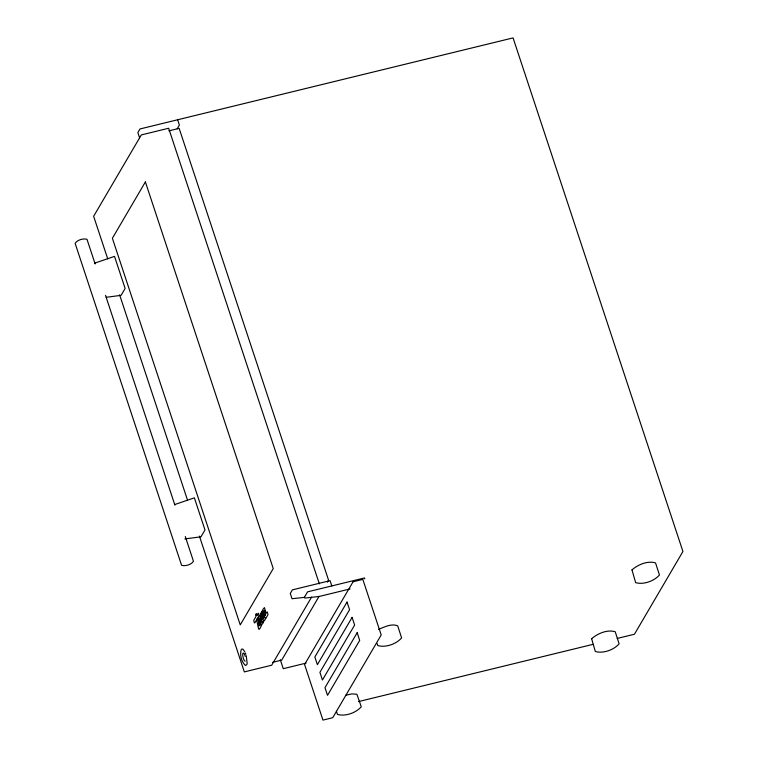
<?xml version="1.0" encoding="UTF-8"?>
<svg xmlns="http://www.w3.org/2000/svg" width="758" height="758" viewBox="0 0 758 758"><rect width="100%" height="100%" fill="white"/><g stroke="black" fill="none" stroke-linecap="round" stroke-linejoin="round"><path stroke-width="1.14" d="M177.183 128.794L179.381 125.042L177.637 119.773M260.174 617.922L259.624 618.86L261.074 626.449L259.501 629.14L258.885 629.292L258.355 627.956L256.526 619.096L257.142 618.945L254.944 622.744L254.328 622.896L253.788 620.281L255.977 616.538L255.531 614.757L256.09 613.819L256.706 613.667L257.237 615.288L256.621 615.439L258.44 613.241L258.999 615.761L257.663 618.045L259.321 625.729M264.978 610.304L264.523 612.502L263.907 612.654L264.362 610.446M258.705 625.871L259.568 624.403L258.232 617.457L260.326 614.766L261.671 621.958L261.055 622.11L261.87 620.726L260.439 613.355L261.339 612.72L262.988 619.466L262.372 619.618L262.922 618.67L261.51 611.516L262.486 610.749L264.078 617.599L263.462 617.751L264.163 616.557L262.874 609.394L264.447 607.603L265.736 612.246L264.798 613.79L265.224 615.723L264.608 615.875L266.788 612.151L267.403 612L268 614.672L265.869 618.301L264.883 618.016L265.499 617.865L265.584 618.746L264.523 620.546L263.576 620.338M311.595 597.096L271.677 665.23L244.332 671.901L199.42 536.114M319.071 596.347L281.701 660.114L272.586 662.34M327.371 582.172L328.555 580.154L179.144 128.358L168.882 130.869M378.441 629.472C384.24 627.065 391.535 623.209 397.694 625.843L401.617 637.914C396.33 644.063 385.614 647.872 377.797 645.57L377.105 643.485M94.788 263.111L114.515 256.375L125.127 288.466L121.1 295.336L106.177 297.307M174.643 504.582L194.37 497.835L204.982 529.937L200.965 536.806L184.886 538.919M345.885 695.19L351.816 693.902L356.885 694.233L361.282 706.759C355.995 712.899 345.278 716.717 337.462 714.415L336.429 711.279M350.082 588.928L319.175 596.48L304.792 598.071L304.479 597.115L307.615 591.837L364.465 577.956L364.778 578.923M306.052 663.127L283.265 668.689L280.289 659.706M358.468 701.595L593.05 644.338M617.192 638.444L634.446 634.238L682.93 551.492L513.071 37.9L139.974 128.964L137.861 132.565L139.605 137.842M304.564 597.342L292.029 598.735L290.286 593.457L292.399 589.857L330.062 580.666L331.805 585.934M262.42 621.911L263.396 622.451L264.191 620.186M244.881 651.871L242.835 649.075L241.385 649.227C239.556 654.334 241.3 661.867 245.421 665.41L246.748 664.775L247.155 663.354L246.255 655.698M245.374 653.036L245.848 654.325M319.345 583.878L168.655 128.254L141.31 134.924L93.641 216.286L107.75 258.923M119.622 294.834L187.539 500.204M95.148 263.955L86.98 239.272C83.181 238.183 77.098 239.954 75.137 243.384L181.607 565.345C185.407 566.425 191.49 564.663 193.461 561.223L185.293 536.55M105.533 295.364L174.909 505.141M259.558 618.073L261.311 625.227L263.225 622.858L263.035 621.768M245.128 661.184A4.188 1.165 76.3 0 1 242.873 656.4A4.188 1.165 76.3 0 1 243.763 653.273M244.019 653.576A4.188 1.165 76.3 0 1 244.55 654.486M244.796 655.073A4.188 1.165 76.3 0 1 245.232 656.4M591.638 638.729L595.314 651.482C603.122 653.784 613.838 649.966 619.125 643.826L615.212 631.755C607.423 629.301 597.617 633.442 591.638 638.729M631.973 569.893L635.64 582.646C643.457 584.949 654.173 581.13 659.46 574.981L655.537 562.91C647.749 560.465 637.952 564.606 631.973 569.893M145.384 181.939L112.383 238.258L240.248 624.895L273.25 568.566L145.384 181.939M353.067 581.784L304.583 664.529L322.965 720.1L332.724 717.712L381.208 634.967L362.826 579.396L353.067 581.784M347.031 602.07L314.845 657.006L317.375 664.671L349.561 609.735L347.031 602.07M352.1 617.4L319.914 672.337L322.444 680.002L354.63 625.075L352.1 617.4M357.17 632.74L324.983 687.667L327.522 695.332L359.699 640.406L357.17 632.74"/></g></svg>
